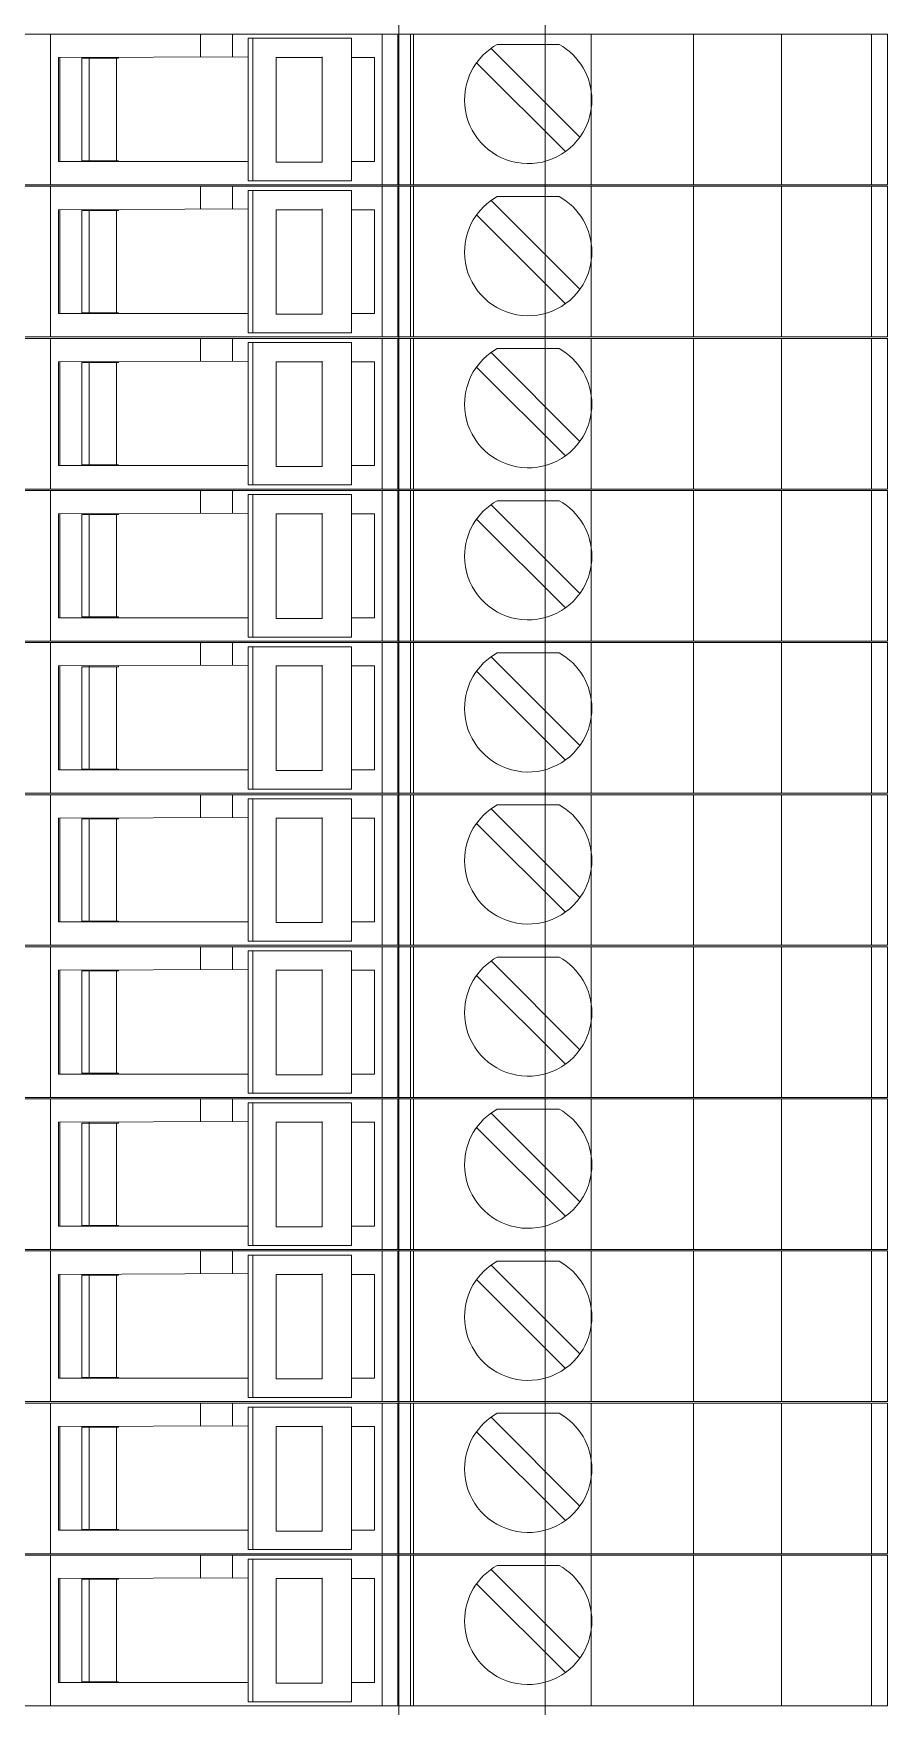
# Model space of a CAD drawing. Header units: millimetres. Extents: x 4962 to 7449, y 754 to 2938.
# Drawn here: x 6825.2 to 6854.3, y 2040.6 to 2097.8 of the extents above; entities that cross this region are included whole.
import ezdxf

# ---------------------------------------------------------------- set-up
doc = ezdxf.new("R2010")
doc.units = ezdxf.units.MM
doc.layers.add('000-PI-Oprema', color=30, linetype='Continuous', lineweight=5)
doc.layers.add('004-PI-DIN Šina', color=3, linetype='Continuous')

msp = doc.modelspace()

# ---------------------------------------------------------------- linework, layer by layer
at = {"layer": '000-PI-Oprema', "color": 0, "linetype": 'ByBlock', "lineweight": 0}
for p, q in [((6824.546, 2097.735), (6825.746, 2097.735)), ((6825.746, 2097.735), (6830.871, 2097.735)), ((6825.746, 2097.735), (6825.746, 2092.585)), ((6830.346, 2097.735), (6830.346, 2097.735)), ((6831.967, 2097.735), (6830.871, 2097.735)), ((6830.871, 2097.735), (6830.871, 2097.735)), ((6830.871, 2097.735), (6830.874, 2096.954)), ((6831.971, 2097.735), (6831.967, 2097.735)), ((6831.971, 2097.735), (6854.346, 2097.735)), ((6831.971, 2097.735), (6831.971, 2097.735)), ((6831.971, 2096.958), (6831.971, 2097.735)), ((6832.505, 2097.595), (6832.663, 2097.595)), ((6832.505, 2097.595), (6832.505, 2096.91)), ((6832.663, 2097.595), (6832.663, 2092.725)), ((6832.663, 2097.595), (6836.034, 2097.595)), ((6835.396, 2097.735), (6835.396, 2097.735)), ((6836.034, 2092.725), (6836.034, 2097.595)), ((6836.034, 2097.595), (6836.034, 2097.595)), ((6837.077, 2092.585), (6837.077, 2097.735)), ((6837.619, 2097.735), (6837.619, 2092.585)), ((6838.046, 2097.735), (6838.046, 2097.735)), ((6838.046, 2097.735), (6838.046, 2092.585)), ((6838.146, 2092.585), (6838.146, 2097.735)), ((6844.222, 2092.585), (6844.222, 2097.735)), ((6847.722, 2092.585), (6847.722, 2097.735)), ((6850.722, 2092.585), (6850.722, 2097.735)), ((6853.799, 2097.735), (6853.799, 2092.585)), ((6854.346, 2092.585), (6854.346, 2097.735)), ((6826.021, 2096.935), (6832.505, 2096.96)), ((6835.027, 2093.36), (6835.027, 2096.96)), ((6840.801, 2097.25), (6840.801, 2097.25)), ((6840.801, 2097.25), (6843.837, 2094.215)), ((6841.013, 2097.385), (6841.013, 2097.385)), ((6841.013, 2097.385), (6843.13, 2097.385)), ((6843.13, 2097.385), (6843.13, 2097.385)), ((6826.021, 2096.935), (6826.021, 2096.935)), ((6826.021, 2093.385), (6826.021, 2096.935)), ((6826.071, 2096.935), (6826.071, 2093.385)), ((6826.821, 2096.91), (6827.071, 2096.91)), ((6826.821, 2096.91), (6826.821, 2096.91)), ((6826.821, 2093.41), (6826.821, 2096.91)), ((6827.071, 2093.385), (6827.071, 2096.935)), ((6827.071, 2096.91), (6828.071, 2096.91)), ((6828.008, 2093.41), (6828.008, 2096.91)), ((6828.071, 2096.935), (6828.071, 2096.91)), ((6832.505, 2096.91), (6832.505, 2093.41)), ((6833.46, 2096.935), (6835.027, 2096.935)), ((6833.46, 2096.935), (6833.46, 2093.41)), ((6836.034, 2096.935), (6836.821, 2096.935)), ((6836.821, 2096.935), (6836.821, 2096.935)), ((6836.821, 2093.385), (6836.821, 2096.935)), ((6838.146, 2094.185), (6838.146, 2096.785)), ((6838.146, 2096.785), (6838.146, 2096.785)), ((6840.306, 2096.755), (6840.306, 2096.755)), ((6843.342, 2093.72), (6840.306, 2096.755)), ((6838.146, 2094.185), (6838.146, 2094.185)), ((6843.837, 2094.215), (6843.837, 2094.215)), ((6843.342, 2093.72), (6843.342, 2093.72)), ((6826.021, 2093.385), (6832.505, 2093.385)), ((6826.021, 2093.385), (6826.021, 2093.385)), ((6826.821, 2093.41), (6826.821, 2093.41)), ((6826.821, 2093.41), (6827.071, 2093.41)), ((6827.071, 2093.41), (6828.071, 2093.41)), ((6828.071, 2093.41), (6828.071, 2093.385)), ((6832.505, 2092.725), (6832.505, 2093.41)), ((6833.46, 2093.41), (6833.46, 2093.36)), ((6833.618, 2093.36), (6833.46, 2093.36)), ((6835.027, 2093.36), (6833.618, 2093.36)), ((6836.034, 2093.385), (6836.821, 2093.385)), ((6836.821, 2093.385), (6836.821, 2093.385)), ((6824.546, 2092.585), (6825.746, 2092.585)), ((6824.546, 2092.535), (6825.746, 2092.535)), ((6825.746, 2092.585), (6843.946, 2092.585)), ((6825.746, 2092.535), (6830.871, 2092.535)), ((6825.746, 2092.535), (6825.746, 2087.385)), ((6830.346, 2092.585), (6830.346, 2092.585)), ((6830.346, 2092.535), (6830.346, 2092.535)), ((6831.967, 2092.535), (6830.871, 2092.535)), ((6830.871, 2092.535), (6830.871, 2092.535)), ((6830.871, 2092.535), (6830.874, 2091.754)), ((6831.971, 2092.535), (6831.967, 2092.535)), ((6831.971, 2092.535), (6854.346, 2092.535)), ((6831.971, 2092.535), (6831.971, 2092.535)), ((6831.971, 2091.758), (6831.971, 2092.535)), ((6832.505, 2092.725), (6832.663, 2092.725)), ((6832.505, 2092.395), (6832.663, 2092.395)), ((6832.505, 2092.395), (6832.505, 2091.71)), ((6832.663, 2092.725), (6836.034, 2092.725)), ((6832.663, 2092.395), (6832.663, 2087.525)), ((6832.663, 2092.395), (6836.034, 2092.395)), ((6835.396, 2092.585), (6835.396, 2092.585)), ((6835.396, 2092.535), (6835.396, 2092.535)), ((6836.034, 2092.725), (6836.034, 2092.725)), ((6836.034, 2087.525), (6836.034, 2092.395)), ((6836.034, 2092.395), (6836.034, 2092.395)), ((6837.077, 2087.385), (6837.077, 2092.535)), ((6837.619, 2092.535), (6837.619, 2087.385)), ((6838.046, 2092.585), (6838.046, 2092.585)), ((6838.046, 2092.535), (6838.046, 2092.535)), ((6838.046, 2092.535), (6838.046, 2087.385)), ((6838.146, 2087.385), (6838.146, 2092.535)), ((6854.346, 2092.585), (6843.946, 2092.585)), ((6844.222, 2087.385), (6844.222, 2092.535)), ((6847.722, 2087.385), (6847.722, 2092.535)), ((6850.722, 2087.385), (6850.722, 2092.535)), ((6853.799, 2092.535), (6853.799, 2087.385)), ((6854.346, 2087.385), (6854.346, 2092.535)), ((6840.801, 2092.05), (6840.801, 2092.05)), ((6840.801, 2092.05), (6843.837, 2089.015)), ((6841.013, 2092.185), (6841.013, 2092.185)), ((6841.013, 2092.185), (6843.13, 2092.185)), ((6843.13, 2092.185), (6843.13, 2092.185)), ((6826.021, 2091.735), (6832.505, 2091.76)), ((6826.021, 2091.735), (6826.021, 2091.735)), ((6826.021, 2088.185), (6826.021, 2091.735)), ((6826.071, 2091.735), (6826.071, 2088.185)), ((6826.821, 2091.71), (6827.071, 2091.71)), ((6826.821, 2091.71), (6826.821, 2091.71)), ((6826.821, 2088.21), (6826.821, 2091.71)), ((6827.071, 2088.185), (6827.071, 2091.735)), ((6827.071, 2091.71), (6828.071, 2091.71)), ((6828.008, 2088.21), (6828.008, 2091.71)), ((6828.071, 2091.735), (6828.071, 2091.71)), ((6832.505, 2091.71), (6832.505, 2088.21)), ((6833.46, 2091.735), (6835.027, 2091.735)), ((6833.46, 2091.735), (6833.46, 2088.21)), ((6835.027, 2088.16), (6835.027, 2091.76)), ((6836.034, 2091.735), (6836.821, 2091.735)), ((6836.821, 2091.735), (6836.821, 2091.735)), ((6836.821, 2088.185), (6836.821, 2091.735)), ((6838.146, 2088.985), (6838.146, 2091.585)), ((6838.146, 2091.585), (6838.146, 2091.585)), ((6840.306, 2091.555), (6840.306, 2091.555)), ((6843.342, 2088.52), (6840.306, 2091.555)), ((6838.146, 2088.985), (6838.146, 2088.985)), ((6843.837, 2089.015), (6843.837, 2089.015)), ((6843.342, 2088.52), (6843.342, 2088.52)), ((6826.021, 2088.185), (6832.505, 2088.185)), ((6826.021, 2088.185), (6826.021, 2088.185)), ((6826.821, 2088.21), (6826.821, 2088.21)), ((6826.821, 2088.21), (6827.071, 2088.21)), ((6827.071, 2088.21), (6828.071, 2088.21)), ((6828.071, 2088.21), (6828.071, 2088.185)), ((6832.505, 2087.525), (6832.505, 2088.21)), ((6833.46, 2088.21), (6833.46, 2088.16)), ((6833.618, 2088.16), (6833.46, 2088.16)), ((6835.027, 2088.16), (6833.618, 2088.16)), ((6836.034, 2088.185), (6836.821, 2088.185)), ((6836.821, 2088.185), (6836.821, 2088.185)), ((6824.546, 2087.385), (6825.746, 2087.385)), ((6824.546, 2087.335), (6825.746, 2087.335)), ((6825.746, 2087.385), (6843.946, 2087.385)), ((6825.746, 2087.335), (6830.871, 2087.335)), ((6825.746, 2087.335), (6825.746, 2082.185)), ((6830.346, 2087.385), (6830.346, 2087.385)), ((6830.346, 2087.335), (6830.346, 2087.335)), ((6831.967, 2087.335), (6830.871, 2087.335)), ((6830.871, 2087.335), (6830.871, 2087.335)), ((6830.871, 2087.335), (6830.874, 2086.554)), ((6831.971, 2087.335), (6831.967, 2087.335)), ((6831.971, 2087.335), (6854.346, 2087.335)), ((6831.971, 2087.335), (6831.971, 2087.335)), ((6831.971, 2086.558), (6831.971, 2087.335)), ((6832.505, 2087.525), (6832.663, 2087.525)), ((6832.663, 2087.525), (6836.034, 2087.525)), ((6835.396, 2087.385), (6835.396, 2087.385)), ((6835.396, 2087.335), (6835.396, 2087.335)), ((6836.034, 2087.525), (6836.034, 2087.525)), ((6837.077, 2082.185), (6837.077, 2087.335)), ((6837.619, 2087.335), (6837.619, 2082.185)), ((6838.046, 2087.385), (6838.046, 2087.385)), ((6838.046, 2087.335), (6838.046, 2087.335)), ((6838.046, 2087.335), (6838.046, 2082.185)), ((6838.146, 2082.185), (6838.146, 2087.335)), ((6854.346, 2087.385), (6843.946, 2087.385)), ((6844.222, 2082.185), (6844.222, 2087.335)), ((6847.722, 2082.185), (6847.722, 2087.335)), ((6850.722, 2082.185), (6850.722, 2087.335)), ((6853.799, 2087.335), (6853.799, 2082.185)), ((6854.346, 2082.185), (6854.346, 2087.335)), ((6832.505, 2087.195), (6832.663, 2087.195)), ((6832.505, 2087.195), (6832.505, 2086.51)), ((6832.663, 2087.195), (6832.663, 2082.325)), ((6832.663, 2087.195), (6836.034, 2087.195)), ((6836.034, 2082.325), (6836.034, 2087.195)), ((6836.034, 2087.195), (6836.034, 2087.195)), ((6840.801, 2086.85), (6840.801, 2086.85)), ((6840.801, 2086.85), (6843.837, 2083.815)), ((6841.013, 2086.985), (6841.013, 2086.985)), ((6841.013, 2086.985), (6843.13, 2086.985)), ((6843.13, 2086.985), (6843.13, 2086.985)), ((6826.021, 2086.535), (6832.505, 2086.56)), ((6826.021, 2086.535), (6826.021, 2086.535)), ((6826.021, 2082.985), (6826.021, 2086.535)), ((6826.071, 2086.535), (6826.071, 2082.985)), ((6826.821, 2086.51), (6827.071, 2086.51)), ((6826.821, 2086.51), (6826.821, 2086.51)), ((6826.821, 2083.01), (6826.821, 2086.51)), ((6827.071, 2082.985), (6827.071, 2086.535)), ((6827.071, 2086.51), (6828.071, 2086.51)), ((6828.008, 2083.01), (6828.008, 2086.51)), ((6828.071, 2086.535), (6828.071, 2086.51)), ((6832.505, 2086.51), (6832.505, 2083.01)), ((6833.46, 2086.535), (6835.027, 2086.535)), ((6833.46, 2086.535), (6833.46, 2083.01)), ((6835.027, 2082.96), (6835.027, 2086.56)), ((6836.034, 2086.535), (6836.821, 2086.535)), ((6836.821, 2086.535), (6836.821, 2086.535)), ((6836.821, 2082.985), (6836.821, 2086.535)), ((6838.146, 2083.785), (6838.146, 2086.385)), ((6838.146, 2086.385), (6838.146, 2086.385)), ((6840.306, 2086.355), (6840.306, 2086.355)), ((6843.342, 2083.32), (6840.306, 2086.355)), ((6843.837, 2083.815), (6843.837, 2083.815)), ((6838.146, 2083.785), (6838.146, 2083.785)), ((6843.342, 2083.32), (6843.342, 2083.32)), ((6826.021, 2082.985), (6832.505, 2082.985)), ((6826.021, 2082.985), (6826.021, 2082.985)), ((6826.821, 2083.01), (6826.821, 2083.01)), ((6826.821, 2083.01), (6827.071, 2083.01)), ((6827.071, 2083.01), (6828.071, 2083.01)), ((6828.071, 2083.01), (6828.071, 2082.985)), ((6832.505, 2082.325), (6832.505, 2083.01)), ((6833.46, 2083.01), (6833.46, 2082.96)), ((6833.618, 2082.96), (6833.46, 2082.96)), ((6835.027, 2082.96), (6833.618, 2082.96)), ((6836.034, 2082.985), (6836.821, 2082.985)), ((6836.821, 2082.985), (6836.821, 2082.985)), ((6824.546, 2082.185), (6825.746, 2082.185)), ((6824.546, 2082.135), (6825.746, 2082.135)), ((6825.746, 2082.185), (6843.946, 2082.185)), ((6825.746, 2082.135), (6830.871, 2082.135)), ((6825.746, 2082.135), (6825.746, 2076.985)), ((6830.346, 2082.185), (6830.346, 2082.185)), ((6830.346, 2082.135), (6830.346, 2082.135)), ((6831.967, 2082.135), (6830.871, 2082.135)), ((6830.871, 2082.135), (6830.871, 2082.135)), ((6830.871, 2082.135), (6830.874, 2081.354)), ((6831.971, 2082.135), (6831.967, 2082.135)), ((6831.971, 2082.135), (6854.346, 2082.135)), ((6831.971, 2082.135), (6831.971, 2082.135)), ((6831.971, 2081.358), (6831.971, 2082.135)), ((6832.505, 2082.325), (6832.663, 2082.325)), ((6832.663, 2082.325), (6836.034, 2082.325)), ((6835.396, 2082.185), (6835.396, 2082.185)), ((6835.396, 2082.135), (6835.396, 2082.135)), ((6836.034, 2082.325), (6836.034, 2082.325)), ((6837.077, 2076.985), (6837.077, 2082.135)), ((6837.619, 2082.135), (6837.619, 2076.985)), ((6838.046, 2082.185), (6838.046, 2082.185)), ((6838.046, 2082.135), (6838.046, 2082.135)), ((6838.046, 2082.135), (6838.046, 2076.985)), ((6838.146, 2076.985), (6838.146, 2082.135)), ((6854.346, 2082.185), (6843.946, 2082.185)), ((6844.222, 2076.985), (6844.222, 2082.135)), ((6847.722, 2076.985), (6847.722, 2082.135)), ((6850.722, 2076.985), (6850.722, 2082.135)), ((6853.799, 2082.135), (6853.799, 2076.985)), ((6854.346, 2076.985), (6854.346, 2082.135)), ((6832.505, 2081.995), (6832.663, 2081.995)), ((6832.505, 2081.995), (6832.505, 2081.31)), ((6832.663, 2081.995), (6832.663, 2077.125)), ((6832.663, 2081.995), (6836.034, 2081.995)), ((6836.034, 2077.125), (6836.034, 2081.995)), ((6836.034, 2081.995), (6836.034, 2081.995)), ((6840.801, 2081.65), (6840.801, 2081.65)), ((6840.801, 2081.65), (6843.837, 2078.615)), ((6841.013, 2081.785), (6841.013, 2081.785)), ((6841.013, 2081.785), (6843.13, 2081.785)), ((6843.13, 2081.785), (6843.13, 2081.785)), ((6826.021, 2081.335), (6832.505, 2081.36)), ((6826.021, 2081.335), (6826.021, 2081.335)), ((6826.021, 2077.785), (6826.021, 2081.335)), ((6826.071, 2081.335), (6826.071, 2077.785)), ((6826.821, 2081.31), (6827.071, 2081.31)), ((6826.821, 2081.31), (6826.821, 2081.31)), ((6826.821, 2077.81), (6826.821, 2081.31)), ((6827.071, 2077.785), (6827.071, 2081.335)), ((6827.071, 2081.31), (6828.071, 2081.31)), ((6828.008, 2077.81), (6828.008, 2081.31)), ((6828.071, 2081.335), (6828.071, 2081.31)), ((6832.505, 2081.31), (6832.505, 2077.81)), ((6833.46, 2081.335), (6835.027, 2081.335)), ((6833.46, 2081.335), (6833.46, 2077.81)), ((6835.027, 2077.76), (6835.027, 2081.36)), ((6836.034, 2081.335), (6836.821, 2081.335)), ((6836.821, 2081.335), (6836.821, 2081.335)), ((6836.821, 2077.785), (6836.821, 2081.335)), ((6838.146, 2078.585), (6838.146, 2081.185)), ((6838.146, 2081.185), (6838.146, 2081.185)), ((6840.306, 2081.155), (6840.306, 2081.155)), ((6843.342, 2078.12), (6840.306, 2081.155)), ((6838.146, 2078.585), (6838.146, 2078.585)), ((6843.342, 2078.12), (6843.342, 2078.12)), ((6843.837, 2078.615), (6843.837, 2078.615)), ((6826.021, 2077.785), (6832.505, 2077.785)), ((6826.021, 2077.785), (6826.021, 2077.785)), ((6826.821, 2077.81), (6826.821, 2077.81)), ((6826.821, 2077.81), (6827.071, 2077.81)), ((6827.071, 2077.81), (6828.071, 2077.81)), ((6828.071, 2077.81), (6828.071, 2077.785)), ((6832.505, 2077.125), (6832.505, 2077.81)), ((6833.46, 2077.81), (6833.46, 2077.76)), ((6833.618, 2077.76), (6833.46, 2077.76)), ((6835.027, 2077.76), (6833.618, 2077.76)), ((6836.034, 2077.785), (6836.821, 2077.785)), ((6836.821, 2077.785), (6836.821, 2077.785)), ((6824.546, 2076.985), (6825.746, 2076.985)), ((6824.546, 2076.935), (6825.746, 2076.935)), ((6825.746, 2076.985), (6843.946, 2076.985)), ((6825.746, 2076.935), (6830.871, 2076.935)), ((6825.746, 2076.935), (6825.746, 2071.785)), ((6830.346, 2076.985), (6830.346, 2076.985)), ((6830.346, 2076.935), (6830.346, 2076.935)), ((6831.967, 2076.935), (6830.871, 2076.935)), ((6830.871, 2076.935), (6830.871, 2076.935)), ((6830.871, 2076.935), (6830.874, 2076.154)), ((6831.971, 2076.935), (6831.967, 2076.935)), ((6831.971, 2076.935), (6854.346, 2076.935)), ((6831.971, 2076.935), (6831.971, 2076.935)), ((6831.971, 2076.158), (6831.971, 2076.935)), ((6832.505, 2077.125), (6832.663, 2077.125)), ((6832.663, 2077.125), (6836.034, 2077.125)), ((6835.396, 2076.985), (6835.396, 2076.985)), ((6835.396, 2076.935), (6835.396, 2076.935)), ((6836.034, 2077.125), (6836.034, 2077.125)), ((6837.077, 2071.785), (6837.077, 2076.935)), ((6837.619, 2076.935), (6837.619, 2071.785)), ((6838.046, 2076.985), (6838.046, 2076.985)), ((6838.046, 2076.935), (6838.046, 2076.935)), ((6838.046, 2076.935), (6838.046, 2071.785)), ((6838.146, 2071.785), (6838.146, 2076.935)), ((6854.346, 2076.985), (6843.946, 2076.985)), ((6844.222, 2071.785), (6844.222, 2076.935)), ((6847.722, 2071.785), (6847.722, 2076.935)), ((6850.722, 2071.785), (6850.722, 2076.935)), ((6853.799, 2076.935), (6853.799, 2071.785)), ((6854.346, 2071.785), (6854.346, 2076.935)), ((6832.505, 2076.795), (6832.663, 2076.795)), ((6832.505, 2076.795), (6832.505, 2076.11)), ((6832.663, 2076.795), (6832.663, 2071.925)), ((6832.663, 2076.795), (6836.034, 2076.795)), ((6836.034, 2071.925), (6836.034, 2076.795)), ((6836.034, 2076.795), (6836.034, 2076.795)), ((6840.801, 2076.45), (6840.801, 2076.45)), ((6840.801, 2076.45), (6843.837, 2073.415)), ((6841.013, 2076.585), (6841.013, 2076.585)), ((6841.013, 2076.585), (6843.13, 2076.585)), ((6843.13, 2076.585), (6843.13, 2076.585)), ((6826.021, 2076.135), (6832.505, 2076.16)), ((6826.021, 2076.135), (6826.021, 2076.135)), ((6826.021, 2072.585), (6826.021, 2076.135)), ((6826.071, 2076.135), (6826.071, 2072.585)), ((6826.821, 2076.11), (6827.071, 2076.11)), ((6826.821, 2076.11), (6826.821, 2076.11)), ((6826.821, 2072.61), (6826.821, 2076.11)), ((6827.071, 2072.585), (6827.071, 2076.135)), ((6827.071, 2076.11), (6828.071, 2076.11)), ((6828.008, 2072.61), (6828.008, 2076.11)), ((6828.071, 2076.135), (6828.071, 2076.11)), ((6832.505, 2076.11), (6832.505, 2072.61)), ((6833.46, 2076.135), (6835.027, 2076.135)), ((6833.46, 2076.135), (6833.46, 2072.61)), ((6835.027, 2072.56), (6835.027, 2076.16)), ((6836.034, 2076.135), (6836.821, 2076.135)), ((6836.821, 2076.135), (6836.821, 2076.135)), ((6836.821, 2072.585), (6836.821, 2076.135)), ((6838.146, 2073.385), (6838.146, 2075.985)), ((6838.146, 2075.985), (6838.146, 2075.985)), ((6840.306, 2075.955), (6840.306, 2075.955)), ((6843.342, 2072.92), (6840.306, 2075.955)), ((6838.146, 2073.385), (6838.146, 2073.385)), ((6843.837, 2073.415), (6843.837, 2073.415)), ((6826.021, 2072.585), (6832.505, 2072.585)), ((6826.021, 2072.585), (6826.021, 2072.585)), ((6826.821, 2072.61), (6826.821, 2072.61)), ((6826.821, 2072.61), (6827.071, 2072.61)), ((6827.071, 2072.61), (6828.071, 2072.61)), ((6828.071, 2072.61), (6828.071, 2072.585)), ((6832.505, 2071.925), (6832.505, 2072.61)), ((6833.46, 2072.61), (6833.46, 2072.56)), ((6833.618, 2072.56), (6833.46, 2072.56)), ((6835.027, 2072.56), (6833.618, 2072.56)), ((6836.034, 2072.585), (6836.821, 2072.585)), ((6836.821, 2072.585), (6836.821, 2072.585)), ((6843.342, 2072.92), (6843.342, 2072.92)), ((6824.546, 2071.785), (6825.746, 2071.785)), ((6825.746, 2071.785), (6843.946, 2071.785)), ((6830.346, 2071.785), (6830.346, 2071.785)), ((6832.505, 2071.925), (6832.663, 2071.925)), ((6832.663, 2071.925), (6836.034, 2071.925)), ((6835.396, 2071.785), (6835.396, 2071.785)), ((6836.034, 2071.925), (6836.034, 2071.925)), ((6838.046, 2071.785), (6838.046, 2071.785)), ((6854.346, 2071.785), (6843.946, 2071.785)), ((6824.546, 2071.735), (6825.746, 2071.735)), ((6825.746, 2071.735), (6830.871, 2071.735)), ((6825.746, 2071.735), (6825.746, 2066.585)), ((6830.346, 2071.735), (6830.346, 2071.735)), ((6831.967, 2071.735), (6830.871, 2071.735)), ((6830.871, 2071.735), (6830.871, 2071.735)), ((6830.871, 2071.735), (6830.874, 2070.954)), ((6831.971, 2071.735), (6831.967, 2071.735)), ((6831.971, 2071.735), (6854.346, 2071.735)), ((6831.971, 2071.735), (6831.971, 2071.735)), ((6831.971, 2070.958), (6831.971, 2071.735)), ((6832.505, 2071.595), (6832.663, 2071.595)), ((6832.505, 2071.595), (6832.505, 2070.91)), ((6832.663, 2071.595), (6832.663, 2066.725)), ((6832.663, 2071.595), (6836.034, 2071.595)), ((6835.396, 2071.735), (6835.396, 2071.735)), ((6836.034, 2066.725), (6836.034, 2071.595)), ((6836.034, 2071.595), (6836.034, 2071.595)), ((6837.077, 2066.585), (6837.077, 2071.735)), ((6837.619, 2071.735), (6837.619, 2066.585)), ((6838.046, 2071.735), (6838.046, 2071.735)), ((6838.046, 2071.735), (6838.046, 2066.585)), ((6838.146, 2066.585), (6838.146, 2071.735)), ((6840.801, 2071.25), (6840.801, 2071.25)), ((6840.801, 2071.25), (6843.837, 2068.215)), ((6841.013, 2071.385), (6841.013, 2071.385)), ((6841.013, 2071.385), (6843.13, 2071.385)), ((6843.13, 2071.385), (6843.13, 2071.385)), ((6844.222, 2066.585), (6844.222, 2071.735)), ((6847.722, 2066.585), (6847.722, 2071.735)), ((6850.722, 2066.585), (6850.722, 2071.735)), ((6853.799, 2071.735), (6853.799, 2066.585)), ((6854.346, 2066.585), (6854.346, 2071.735)), ((6826.021, 2070.935), (6832.505, 2070.96)), ((6826.021, 2070.935), (6826.021, 2070.935)), ((6826.021, 2067.385), (6826.021, 2070.935)), ((6826.071, 2070.935), (6826.071, 2067.385)), ((6826.821, 2070.91), (6827.071, 2070.91)), ((6826.821, 2070.91), (6826.821, 2070.91)), ((6826.821, 2067.41), (6826.821, 2070.91)), ((6827.071, 2067.385), (6827.071, 2070.935)), ((6827.071, 2070.91), (6828.071, 2070.91)), ((6828.008, 2067.41), (6828.008, 2070.91)), ((6828.071, 2070.935), (6828.071, 2070.91)), ((6832.505, 2070.91), (6832.505, 2067.41)), ((6833.46, 2070.935), (6835.027, 2070.935)), ((6833.46, 2070.935), (6833.46, 2067.41)), ((6835.027, 2067.36), (6835.027, 2070.96)), ((6836.034, 2070.935), (6836.821, 2070.935)), ((6836.821, 2070.935), (6836.821, 2070.935)), ((6836.821, 2067.385), (6836.821, 2070.935)), ((6838.146, 2068.185), (6838.146, 2070.785)), ((6838.146, 2070.785), (6838.146, 2070.785)), ((6840.306, 2070.755), (6840.306, 2070.755)), ((6843.342, 2067.72), (6840.306, 2070.755)), ((6838.146, 2068.185), (6838.146, 2068.185)), ((6843.837, 2068.215), (6843.837, 2068.215)), ((6826.021, 2067.385), (6832.505, 2067.385)), ((6826.021, 2067.385), (6826.021, 2067.385)), ((6826.821, 2067.41), (6826.821, 2067.41)), ((6826.821, 2067.41), (6827.071, 2067.41)), ((6827.071, 2067.41), (6828.071, 2067.41)), ((6828.071, 2067.41), (6828.071, 2067.385)), ((6832.505, 2066.725), (6832.505, 2067.41)), ((6833.46, 2067.41), (6833.46, 2067.36)), ((6833.618, 2067.36), (6833.46, 2067.36)), ((6835.027, 2067.36), (6833.618, 2067.36)), ((6836.034, 2067.385), (6836.821, 2067.385)), ((6836.821, 2067.385), (6836.821, 2067.385)), ((6843.342, 2067.72), (6843.342, 2067.72)), ((6832.505, 2066.725), (6832.663, 2066.725)), ((6832.663, 2066.725), (6836.034, 2066.725)), ((6836.034, 2066.725), (6836.034, 2066.725)), ((6824.546, 2066.585), (6825.746, 2066.585)), ((6824.546, 2066.535), (6825.746, 2066.535)), ((6825.746, 2066.585), (6843.946, 2066.585)), ((6825.746, 2066.535), (6830.871, 2066.535)), ((6825.746, 2066.535), (6825.746, 2061.385)), ((6830.346, 2066.585), (6830.346, 2066.585)), ((6830.346, 2066.535), (6830.346, 2066.535)), ((6831.967, 2066.535), (6830.871, 2066.535)), ((6830.871, 2066.535), (6830.871, 2066.535)), ((6830.871, 2066.535), (6830.874, 2065.754)), ((6831.971, 2066.535), (6831.967, 2066.535)), ((6831.971, 2066.535), (6854.346, 2066.535)), ((6831.971, 2066.535), (6831.971, 2066.535)), ((6831.971, 2065.758), (6831.971, 2066.535)), ((6832.505, 2066.395), (6832.663, 2066.395)), ((6832.505, 2066.395), (6832.505, 2065.71)), ((6832.663, 2066.395), (6832.663, 2061.525)), ((6832.663, 2066.395), (6836.034, 2066.395)), ((6835.396, 2066.585), (6835.396, 2066.585)), ((6835.396, 2066.535), (6835.396, 2066.535)), ((6836.034, 2061.525), (6836.034, 2066.395)), ((6836.034, 2066.395), (6836.034, 2066.395)), ((6837.077, 2061.385), (6837.077, 2066.535)), ((6837.619, 2066.535), (6837.619, 2061.385)), ((6838.046, 2066.585), (6838.046, 2066.585)), ((6838.046, 2066.535), (6838.046, 2066.535)), ((6838.046, 2066.535), (6838.046, 2061.385)), ((6838.146, 2061.385), (6838.146, 2066.535)), ((6841.013, 2066.185), (6841.013, 2066.185)), ((6841.013, 2066.185), (6843.13, 2066.185)), ((6843.13, 2066.185), (6843.13, 2066.185)), ((6854.346, 2066.585), (6843.946, 2066.585)), ((6844.222, 2061.385), (6844.222, 2066.535)), ((6847.722, 2061.385), (6847.722, 2066.535)), ((6850.722, 2061.385), (6850.722, 2066.535)), ((6853.799, 2066.535), (6853.799, 2061.385)), ((6854.346, 2061.385), (6854.346, 2066.535)), ((6826.021, 2065.735), (6832.505, 2065.76)), ((6826.021, 2065.735), (6826.021, 2065.735)), ((6826.021, 2062.185), (6826.021, 2065.735)), ((6826.071, 2065.735), (6826.071, 2062.185)), ((6826.821, 2065.71), (6827.071, 2065.71)), ((6826.821, 2065.71), (6826.821, 2065.71)), ((6826.821, 2062.21), (6826.821, 2065.71)), ((6827.071, 2062.185), (6827.071, 2065.735)), ((6827.071, 2065.71), (6828.071, 2065.71)), ((6828.008, 2062.21), (6828.008, 2065.71)), ((6828.071, 2065.735), (6828.071, 2065.71)), ((6832.505, 2065.71), (6832.505, 2062.21)), ((6833.46, 2065.735), (6835.027, 2065.735)), ((6833.46, 2065.735), (6833.46, 2062.21)), ((6835.027, 2062.16), (6835.027, 2065.76)), ((6836.034, 2065.735), (6836.821, 2065.735)), ((6836.821, 2065.735), (6836.821, 2065.735)), ((6836.821, 2062.185), (6836.821, 2065.735)), ((6838.146, 2062.985), (6838.146, 2065.585)), ((6838.146, 2065.585), (6838.146, 2065.585)), ((6840.306, 2065.555), (6840.306, 2065.555)), ((6843.342, 2062.52), (6840.306, 2065.555)), ((6840.801, 2066.05), (6840.801, 2066.05)), ((6840.801, 2066.05), (6843.837, 2063.015)), ((6838.146, 2062.985), (6838.146, 2062.985)), ((6843.837, 2063.015), (6843.837, 2063.015)), ((6826.021, 2062.185), (6832.505, 2062.185)), ((6826.021, 2062.185), (6826.021, 2062.185)), ((6826.821, 2062.21), (6826.821, 2062.21)), ((6826.821, 2062.21), (6827.071, 2062.21)), ((6827.071, 2062.21), (6828.071, 2062.21)), ((6828.071, 2062.21), (6828.071, 2062.185)), ((6832.505, 2061.525), (6832.505, 2062.21)), ((6833.46, 2062.21), (6833.46, 2062.16)), ((6833.618, 2062.16), (6833.46, 2062.16)), ((6835.027, 2062.16), (6833.618, 2062.16)), ((6836.034, 2062.185), (6836.821, 2062.185)), ((6836.821, 2062.185), (6836.821, 2062.185)), ((6843.342, 2062.52), (6843.342, 2062.52)), ((6832.505, 2061.525), (6832.663, 2061.525)), ((6832.663, 2061.525), (6836.034, 2061.525)), ((6836.034, 2061.525), (6836.034, 2061.525)), ((6824.546, 2061.385), (6825.746, 2061.385)), ((6824.546, 2061.335), (6825.746, 2061.335)), ((6825.746, 2061.385), (6843.946, 2061.385)), ((6825.746, 2061.335), (6830.871, 2061.335)), ((6825.746, 2061.335), (6825.746, 2056.185)), ((6830.346, 2061.385), (6830.346, 2061.385)), ((6830.346, 2061.335), (6830.346, 2061.335)), ((6831.967, 2061.335), (6830.871, 2061.335)), ((6830.871, 2061.335), (6830.871, 2061.335)), ((6830.871, 2061.335), (6830.874, 2060.554)), ((6831.971, 2061.335), (6831.967, 2061.335)), ((6831.971, 2061.335), (6854.346, 2061.335)), ((6831.971, 2061.335), (6831.971, 2061.335)), ((6831.971, 2060.558), (6831.971, 2061.335)), ((6832.505, 2061.195), (6832.663, 2061.195)), ((6832.505, 2061.195), (6832.505, 2060.51)), ((6832.663, 2061.195), (6832.663, 2056.325)), ((6832.663, 2061.195), (6836.034, 2061.195)), ((6835.396, 2061.385), (6835.396, 2061.385)), ((6835.396, 2061.335), (6835.396, 2061.335)), ((6836.034, 2056.325), (6836.034, 2061.195)), ((6836.034, 2061.195), (6836.034, 2061.195)), ((6837.077, 2056.185), (6837.077, 2061.335)), ((6837.619, 2061.335), (6837.619, 2056.185)), ((6838.046, 2061.385), (6838.046, 2061.385)), ((6838.046, 2061.335), (6838.046, 2061.335)), ((6838.046, 2061.335), (6838.046, 2056.185)), ((6838.146, 2056.185), (6838.146, 2061.335)), ((6841.013, 2060.985), (6841.013, 2060.985)), ((6841.013, 2060.985), (6843.13, 2060.985)), ((6843.13, 2060.985), (6843.13, 2060.985)), ((6854.346, 2061.385), (6843.946, 2061.385)), ((6844.222, 2056.185), (6844.222, 2061.335)), ((6847.722, 2056.185), (6847.722, 2061.335)), ((6850.722, 2056.185), (6850.722, 2061.335)), ((6853.799, 2061.335), (6853.799, 2056.185)), ((6854.346, 2056.185), (6854.346, 2061.335)), ((6826.021, 2060.535), (6832.505, 2060.56)), ((6826.021, 2060.535), (6826.021, 2060.535)), ((6826.021, 2056.985), (6826.021, 2060.535)), ((6826.071, 2060.535), (6826.071, 2056.985)), ((6826.821, 2060.51), (6827.071, 2060.51)), ((6826.821, 2060.51), (6826.821, 2060.51)), ((6826.821, 2057.01), (6826.821, 2060.51)), ((6827.071, 2056.985), (6827.071, 2060.535)), ((6827.071, 2060.51), (6828.071, 2060.51)), ((6828.008, 2057.01), (6828.008, 2060.51)), ((6828.071, 2060.535), (6828.071, 2060.51)), ((6832.505, 2060.51), (6832.505, 2057.01)), ((6833.46, 2060.535), (6835.027, 2060.535)), ((6833.46, 2060.535), (6833.46, 2057.01)), ((6835.027, 2056.96), (6835.027, 2060.56)), ((6836.034, 2060.535), (6836.821, 2060.535)), ((6836.821, 2060.535), (6836.821, 2060.535)), ((6836.821, 2056.985), (6836.821, 2060.535)), ((6838.146, 2057.785), (6838.146, 2060.385)), ((6838.146, 2060.385), (6838.146, 2060.385)), ((6840.306, 2060.355), (6840.306, 2060.355)), ((6843.342, 2057.32), (6840.306, 2060.355)), ((6840.801, 2060.85), (6840.801, 2060.85)), ((6840.801, 2060.85), (6843.837, 2057.815)), ((6838.146, 2057.785), (6838.146, 2057.785)), ((6843.837, 2057.815), (6843.837, 2057.815)), ((6826.021, 2056.985), (6832.505, 2056.985)), ((6826.021, 2056.985), (6826.021, 2056.985)), ((6826.821, 2057.01), (6826.821, 2057.01)), ((6826.821, 2057.01), (6827.071, 2057.01)), ((6827.071, 2057.01), (6828.071, 2057.01)), ((6828.071, 2057.01), (6828.071, 2056.985)), ((6832.505, 2056.325), (6832.505, 2057.01)), ((6833.46, 2057.01), (6833.46, 2056.96)), ((6833.618, 2056.96), (6833.46, 2056.96)), ((6835.027, 2056.96), (6833.618, 2056.96)), ((6836.034, 2056.985), (6836.821, 2056.985)), ((6836.821, 2056.985), (6836.821, 2056.985)), ((6843.342, 2057.32), (6843.342, 2057.32)), ((6824.546, 2056.185), (6825.746, 2056.185)), ((6824.546, 2056.135), (6825.746, 2056.135)), ((6825.746, 2056.185), (6843.946, 2056.185)), ((6825.746, 2056.135), (6830.871, 2056.135)), ((6825.746, 2056.135), (6825.746, 2050.985)), ((6830.346, 2056.185), (6830.346, 2056.185)), ((6830.346, 2056.135), (6830.346, 2056.135)), ((6831.967, 2056.135), (6830.871, 2056.135)), ((6830.871, 2056.135), (6830.871, 2056.135)), ((6830.871, 2056.135), (6830.874, 2055.354)), ((6831.971, 2056.135), (6831.967, 2056.135)), ((6831.971, 2056.135), (6854.346, 2056.135)), ((6831.971, 2056.135), (6831.971, 2056.135)), ((6831.971, 2055.358), (6831.971, 2056.135)), ((6832.505, 2056.325), (6832.663, 2056.325)), ((6832.505, 2055.995), (6832.663, 2055.995)), ((6832.505, 2055.995), (6832.505, 2055.31)), ((6832.663, 2056.325), (6836.034, 2056.325)), ((6832.663, 2055.995), (6832.663, 2051.125)), ((6832.663, 2055.995), (6836.034, 2055.995)), ((6835.396, 2056.185), (6835.396, 2056.185)), ((6835.396, 2056.135), (6835.396, 2056.135)), ((6836.034, 2056.325), (6836.034, 2056.325)), ((6836.034, 2051.125), (6836.034, 2055.995)), ((6836.034, 2055.995), (6836.034, 2055.995)), ((6837.077, 2050.985), (6837.077, 2056.135)), ((6837.619, 2056.135), (6837.619, 2050.985)), ((6838.046, 2056.185), (6838.046, 2056.185)), ((6838.046, 2056.135), (6838.046, 2056.135)), ((6838.046, 2056.135), (6838.046, 2050.985)), ((6838.146, 2050.985), (6838.146, 2056.135)), ((6841.013, 2055.785), (6841.013, 2055.785)), ((6841.013, 2055.785), (6843.13, 2055.785)), ((6843.13, 2055.785), (6843.13, 2055.785)), ((6854.346, 2056.185), (6843.946, 2056.185)), ((6844.222, 2050.985), (6844.222, 2056.135)), ((6847.722, 2050.985), (6847.722, 2056.135)), ((6850.722, 2050.985), (6850.722, 2056.135)), ((6853.799, 2056.135), (6853.799, 2050.985)), ((6854.346, 2050.985), (6854.346, 2056.135)), ((6826.021, 2055.335), (6832.505, 2055.36)), ((6826.021, 2055.335), (6826.021, 2055.335)), ((6826.021, 2051.785), (6826.021, 2055.335)), ((6826.071, 2055.335), (6826.071, 2051.785)), ((6826.821, 2055.31), (6827.071, 2055.31)), ((6826.821, 2055.31), (6826.821, 2055.31)), ((6826.821, 2051.81), (6826.821, 2055.31)), ((6827.071, 2051.785), (6827.071, 2055.335)), ((6827.071, 2055.31), (6828.071, 2055.31)), ((6828.008, 2051.81), (6828.008, 2055.31)), ((6828.071, 2055.335), (6828.071, 2055.31)), ((6832.505, 2055.31), (6832.505, 2051.81)), ((6833.46, 2055.335), (6835.027, 2055.335)), ((6833.46, 2055.335), (6833.46, 2051.81)), ((6835.027, 2051.76), (6835.027, 2055.36)), ((6836.034, 2055.335), (6836.821, 2055.335)), ((6836.821, 2055.335), (6836.821, 2055.335)), ((6836.821, 2051.785), (6836.821, 2055.335)), ((6840.801, 2055.65), (6840.801, 2055.65)), ((6840.801, 2055.65), (6843.837, 2052.615)), ((6838.146, 2052.585), (6838.146, 2055.185)), ((6838.146, 2055.185), (6838.146, 2055.185)), ((6840.306, 2055.155), (6840.306, 2055.155)), ((6843.342, 2052.12), (6840.306, 2055.155)), ((6838.146, 2052.585), (6838.146, 2052.585)), ((6843.837, 2052.615), (6843.837, 2052.615)), ((6826.021, 2051.785), (6832.505, 2051.785)), ((6826.021, 2051.785), (6826.021, 2051.785)), ((6826.821, 2051.81), (6826.821, 2051.81)), ((6826.821, 2051.81), (6827.071, 2051.81)), ((6827.071, 2051.81), (6828.071, 2051.81)), ((6828.071, 2051.81), (6828.071, 2051.785)), ((6832.505, 2051.125), (6832.505, 2051.81)), ((6833.46, 2051.81), (6833.46, 2051.76)), ((6836.034, 2051.785), (6836.821, 2051.785)), ((6836.821, 2051.785), (6836.821, 2051.785)), ((6843.342, 2052.12), (6843.342, 2052.12)), ((6833.618, 2051.76), (6833.46, 2051.76)), ((6835.027, 2051.76), (6833.618, 2051.76)), ((6824.546, 2050.985), (6825.746, 2050.985)), ((6824.546, 2050.935), (6825.746, 2050.935)), ((6825.746, 2050.985), (6843.946, 2050.985)), ((6825.746, 2050.935), (6830.871, 2050.935)), ((6825.746, 2050.935), (6825.746, 2045.785)), ((6830.346, 2050.985), (6830.346, 2050.985)), ((6830.346, 2050.935), (6830.346, 2050.935)), ((6831.967, 2050.935), (6830.871, 2050.935)), ((6830.871, 2050.935), (6830.871, 2050.935)), ((6830.871, 2050.935), (6830.874, 2050.154)), ((6831.971, 2050.935), (6831.967, 2050.935)), ((6831.971, 2050.935), (6854.346, 2050.935)), ((6831.971, 2050.935), (6831.971, 2050.935)), ((6831.971, 2050.158), (6831.971, 2050.935)), ((6832.505, 2051.125), (6832.663, 2051.125)), ((6832.505, 2050.795), (6832.663, 2050.795)), ((6832.505, 2050.795), (6832.505, 2050.11)), ((6832.663, 2051.125), (6836.034, 2051.125)), ((6832.663, 2050.795), (6832.663, 2045.925)), ((6832.663, 2050.795), (6836.034, 2050.795)), ((6835.396, 2050.985), (6835.396, 2050.985)), ((6835.396, 2050.935), (6835.396, 2050.935)), ((6836.034, 2051.125), (6836.034, 2051.125)), ((6836.034, 2045.925), (6836.034, 2050.795)), ((6836.034, 2050.795), (6836.034, 2050.795)), ((6837.077, 2045.785), (6837.077, 2050.935)), ((6837.619, 2050.935), (6837.619, 2045.785)), ((6838.046, 2050.985), (6838.046, 2050.985)), ((6838.046, 2050.935), (6838.046, 2050.935)), ((6838.046, 2050.935), (6838.046, 2045.785)), ((6838.146, 2045.785), (6838.146, 2050.935)), ((6854.346, 2050.985), (6843.946, 2050.985)), ((6844.222, 2045.785), (6844.222, 2050.935)), ((6847.722, 2045.785), (6847.722, 2050.935)), ((6850.722, 2045.785), (6850.722, 2050.935)), ((6853.799, 2050.935), (6853.799, 2045.785)), ((6854.346, 2045.785), (6854.346, 2050.935)), ((6826.021, 2050.135), (6832.505, 2050.16)), ((6826.021, 2050.135), (6826.021, 2050.135)), ((6826.021, 2046.585), (6826.021, 2050.135)), ((6826.071, 2050.135), (6826.071, 2046.585)), ((6826.821, 2050.11), (6827.071, 2050.11)), ((6826.821, 2050.11), (6826.821, 2050.11)), ((6826.821, 2046.61), (6826.821, 2050.11)), ((6827.071, 2046.585), (6827.071, 2050.135)), ((6827.071, 2050.11), (6828.071, 2050.11)), ((6828.008, 2046.61), (6828.008, 2050.11)), ((6828.071, 2050.135), (6828.071, 2050.11)), ((6832.505, 2050.11), (6832.505, 2046.61)), ((6833.46, 2050.135), (6835.027, 2050.135)), ((6833.46, 2050.135), (6833.46, 2046.61)), ((6835.027, 2046.56), (6835.027, 2050.16)), ((6836.034, 2050.135), (6836.821, 2050.135)), ((6836.821, 2050.135), (6836.821, 2050.135)), ((6836.821, 2046.585), (6836.821, 2050.135)), ((6840.801, 2050.45), (6840.801, 2050.45)), ((6840.801, 2050.45), (6843.837, 2047.415)), ((6841.013, 2050.585), (6841.013, 2050.585)), ((6841.013, 2050.585), (6843.13, 2050.585)), ((6843.13, 2050.585), (6843.13, 2050.585)), ((6838.146, 2047.385), (6838.146, 2049.985)), ((6838.146, 2049.985), (6838.146, 2049.985)), ((6840.306, 2049.955), (6840.306, 2049.955)), ((6843.342, 2046.92), (6840.306, 2049.955)), ((6838.146, 2047.385), (6838.146, 2047.385)), ((6843.837, 2047.415), (6843.837, 2047.415)), ((6843.342, 2046.92), (6843.342, 2046.92)), ((6826.021, 2046.585), (6832.505, 2046.585)), ((6826.021, 2046.585), (6826.021, 2046.585)), ((6826.821, 2046.61), (6826.821, 2046.61)), ((6826.821, 2046.61), (6827.071, 2046.61)), ((6827.071, 2046.61), (6828.071, 2046.61)), ((6828.071, 2046.61), (6828.071, 2046.585)), ((6832.505, 2045.925), (6832.505, 2046.61)), ((6833.46, 2046.61), (6833.46, 2046.56)), ((6833.618, 2046.56), (6833.46, 2046.56)), ((6835.027, 2046.56), (6833.618, 2046.56)), ((6836.034, 2046.585), (6836.821, 2046.585)), ((6836.821, 2046.585), (6836.821, 2046.585)), ((6824.546, 2045.785), (6825.746, 2045.785)), ((6824.546, 2045.735), (6825.746, 2045.735)), ((6825.746, 2045.785), (6843.946, 2045.785)), ((6825.746, 2045.735), (6830.871, 2045.735)), ((6825.746, 2045.735), (6825.746, 2040.585)), ((6830.346, 2045.785), (6830.346, 2045.785)), ((6830.346, 2045.735), (6830.346, 2045.735)), ((6831.967, 2045.735), (6830.871, 2045.735)), ((6830.871, 2045.735), (6830.871, 2045.735)), ((6830.871, 2045.735), (6830.874, 2044.954)), ((6831.971, 2045.735), (6831.967, 2045.735)), ((6831.971, 2045.735), (6854.346, 2045.735)), ((6831.971, 2045.735), (6831.971, 2045.735)), ((6831.971, 2044.958), (6831.971, 2045.735)), ((6832.505, 2045.925), (6832.663, 2045.925)), ((6832.505, 2045.595), (6832.663, 2045.595)), ((6832.505, 2045.595), (6832.505, 2044.91)), ((6832.663, 2045.925), (6836.034, 2045.925)), ((6832.663, 2045.595), (6832.663, 2040.725)), ((6832.663, 2045.595), (6836.034, 2045.595)), ((6835.396, 2045.785), (6835.396, 2045.785)), ((6835.396, 2045.735), (6835.396, 2045.735)), ((6836.034, 2045.925), (6836.034, 2045.925)), ((6836.034, 2040.725), (6836.034, 2045.595)), ((6836.034, 2045.595), (6836.034, 2045.595)), ((6837.077, 2040.585), (6837.077, 2045.735)), ((6837.619, 2045.735), (6837.619, 2040.585)), ((6838.046, 2045.785), (6838.046, 2045.785)), ((6838.046, 2045.735), (6838.046, 2045.735)), ((6838.046, 2045.735), (6838.046, 2040.585)), ((6838.146, 2040.585), (6838.146, 2045.735)), ((6854.346, 2045.785), (6843.946, 2045.785)), ((6844.222, 2040.585), (6844.222, 2045.735)), ((6847.722, 2040.585), (6847.722, 2045.735)), ((6850.722, 2040.585), (6850.722, 2045.735)), ((6853.799, 2045.735), (6853.799, 2040.585)), ((6854.346, 2040.585), (6854.346, 2045.735)), ((6826.021, 2044.935), (6832.505, 2044.96)), ((6826.021, 2044.935), (6826.021, 2044.935)), ((6826.021, 2041.385), (6826.021, 2044.935)), ((6826.071, 2044.935), (6826.071, 2041.385)), ((6826.821, 2044.91), (6827.071, 2044.91)), ((6826.821, 2044.91), (6826.821, 2044.91)), ((6826.821, 2041.41), (6826.821, 2044.91)), ((6827.071, 2041.385), (6827.071, 2044.935)), ((6827.071, 2044.91), (6828.071, 2044.91)), ((6828.008, 2041.41), (6828.008, 2044.91)), ((6828.071, 2044.935), (6828.071, 2044.91)), ((6832.505, 2044.91), (6832.505, 2041.41)), ((6833.46, 2044.935), (6835.027, 2044.935)), ((6833.46, 2044.935), (6833.46, 2041.41)), ((6835.027, 2041.36), (6835.027, 2044.96)), ((6836.034, 2044.935), (6836.821, 2044.935)), ((6836.821, 2044.935), (6836.821, 2044.935)), ((6836.821, 2041.385), (6836.821, 2044.935)), ((6840.801, 2045.25), (6840.801, 2045.25)), ((6840.801, 2045.25), (6843.837, 2042.215)), ((6841.013, 2045.385), (6841.013, 2045.385)), ((6841.013, 2045.385), (6843.13, 2045.385)), ((6843.13, 2045.385), (6843.13, 2045.385)), ((6838.146, 2042.185), (6838.146, 2044.785)), ((6838.146, 2044.785), (6838.146, 2044.785)), ((6840.306, 2044.755), (6840.306, 2044.755)), ((6843.342, 2041.72), (6840.306, 2044.755)), ((6838.146, 2042.185), (6838.146, 2042.185)), ((6843.837, 2042.215), (6843.837, 2042.215)), ((6843.342, 2041.72), (6843.342, 2041.72)), ((6826.021, 2041.385), (6832.505, 2041.385)), ((6826.021, 2041.385), (6826.021, 2041.385)), ((6826.821, 2041.41), (6826.821, 2041.41)), ((6826.821, 2041.41), (6827.071, 2041.41)), ((6827.071, 2041.41), (6828.071, 2041.41)), ((6828.071, 2041.41), (6828.071, 2041.385)), ((6832.505, 2040.725), (6832.505, 2041.41)), ((6833.46, 2041.41), (6833.46, 2041.36)), ((6833.618, 2041.36), (6833.46, 2041.36)), ((6835.027, 2041.36), (6833.618, 2041.36)), ((6836.034, 2041.385), (6836.821, 2041.385)), ((6836.821, 2041.385), (6836.821, 2041.385)), ((6824.546, 2040.585), (6825.746, 2040.585)), ((6825.746, 2040.585), (6843.946, 2040.585)), ((6830.346, 2040.585), (6830.346, 2040.585)), ((6832.505, 2040.725), (6832.663, 2040.725)), ((6832.663, 2040.725), (6836.034, 2040.725)), ((6835.396, 2040.585), (6835.396, 2040.585)), ((6836.034, 2040.725), (6836.034, 2040.725)), ((6838.046, 2040.585), (6838.046, 2040.585)), ((6854.346, 2040.585), (6843.946, 2040.585))]:
    msp.add_line(p, q, dxfattribs=at)
for centre, start, end in [((6842.071, 2095.485), 119.1246, 180), ((6842.071, 2095.485), 30.4503, 60.8754), ((6842.071, 2095.485), 180, 329.5497), ((6842.071, 2090.285), 119.1246, 180), ((6842.071, 2090.285), 30.4503, 60.8754), ((6842.071, 2090.285), 180, 329.5497), ((6842.071, 2085.085), 119.1246, 180), ((6842.071, 2085.085), 30.4503, 60.8754), ((6842.071, 2085.085), 180, 329.5497), ((6842.071, 2079.885), 119.1246, 180), ((6842.071, 2079.885), 30.4503, 60.8754), ((6842.071, 2079.885), 180, 329.5497), ((6842.071, 2074.685), 119.1246, 180), ((6842.071, 2074.685), 30.4503, 60.8754), ((6842.071, 2074.685), 180, 329.5497), ((6842.071, 2069.485), 119.1246, 180), ((6842.071, 2069.485), 30.4503, 60.8754), ((6842.071, 2069.485), 180, 329.5497), ((6842.071, 2064.285), 119.1246, 180), ((6842.071, 2064.285), 30.4503, 60.8754), ((6842.071, 2064.285), 180, 329.5497), ((6842.071, 2059.085), 119.1246, 180), ((6842.071, 2059.085), 30.4503, 60.8754), ((6842.071, 2059.085), 180, 329.5497), ((6842.071, 2053.885), 119.1246, 180), ((6842.071, 2053.885), 30.4503, 60.8754), ((6842.071, 2053.885), 180, 329.5497), ((6842.071, 2048.685), 119.1246, 180), ((6842.071, 2048.685), 30.4503, 60.8754), ((6842.071, 2048.685), 180, 329.5497), ((6842.071, 2043.485), 119.1246, 180), ((6842.071, 2043.485), 30.4503, 60.8754), ((6842.071, 2043.485), 180, 329.5497)]:
    msp.add_arc(centre, 2.175, start, end, dxfattribs=at)
at = {"layer": '000-PI-Oprema', "color": 0, "linetype": 'ByBlock', "lineweight": 0, "extrusion": (0, 0, -1)}
for centre, start_param, end_param in [((6842.071, 2095.485), -2.102255, -1.570796), ((6842.071, 2095.485), -1.570796, -1.039338), ((6842.071, 2090.285), -2.102255, -1.570796), ((6842.071, 2090.285), -1.570796, -1.039338), ((6842.071, 2085.085), -2.102255, -1.570796), ((6842.071, 2085.085), -1.570796, -1.039338), ((6842.071, 2079.885), -2.102255, -1.570796), ((6842.071, 2079.885), -1.570796, -1.039338), ((6842.071, 2074.685), -2.102255, -1.570796), ((6842.071, 2074.685), -1.570796, -1.039338), ((6842.071, 2069.485), -2.102255, -1.570796), ((6842.071, 2069.485), -1.570796, -1.039338), ((6842.071, 2064.285), -2.102255, -1.570796), ((6842.071, 2064.285), -1.570796, -1.039338), ((6842.071, 2059.085), -2.102255, -1.570796), ((6842.071, 2059.085), -1.570796, -1.039338), ((6842.071, 2053.885), -2.102255, -1.570796), ((6842.071, 2053.885), -1.570796, -1.039338), ((6842.071, 2048.685), -2.102255, -1.570796), ((6842.071, 2048.685), -1.570796, -1.039338), ((6842.071, 2043.485), -2.102255, -1.570796), ((6842.071, 2043.485), -1.570796, -1.039338)]:
    msp.add_ellipse(centre, major_axis=(0, -2.175), ratio=1, start_param=start_param, end_param=end_param, dxfattribs=at)
at = {"layer": '004-PI-DIN Šina', "color": 0, "linetype": 'ByBlock', "lineweight": 0}
msp.add_lwpolyline([(6807.646, 1177.585), (6842.646, 1177.585), (6842.646, 2607.585), (6807.646, 2607.585)], close=True, dxfattribs=at)
msp.add_lwpolyline([(6837.646, 2607.585), (6837.646, 1177.585)], dxfattribs=at)

doc.saveas('drawing.dxf')
